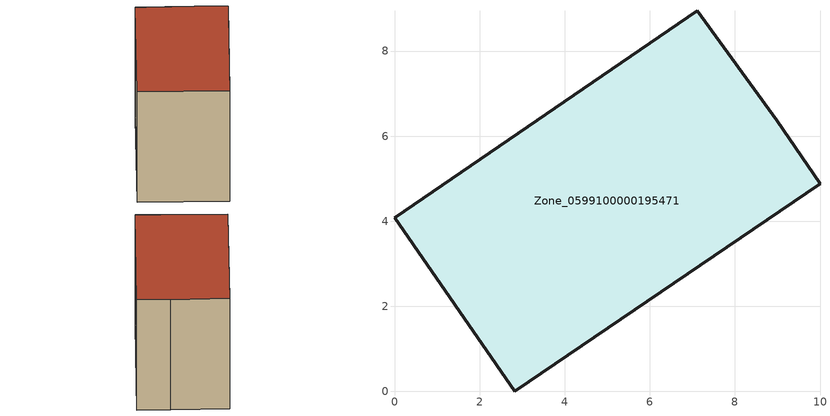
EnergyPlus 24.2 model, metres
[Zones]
Zone_0599100000195471
 floor ground (C_G): 2.83,0 0,4.08 7.12,8.95 8.98,6.37 10,4.88 z0
 wall outside (C_F): 2.83,0 10,4.88 8.98,6.37 7.12,8.95 0,4.08 2.83,0 z0:6.96
 roof outside (C_R): 0,4.08 2.83,0 10,4.88 8.98,6.37 7.12,8.95 z6.96
[BUILDING]
Pand.0599100000195471: North Axis=0; Terrain=City; Loads Convergence Tolerance Value=0.04; Temperature Convergence Tolerance Value=0.4; Solar Distribution=FullExterior; Maximum Number of Warmup Days=25; Minimum Number of Warmup Days=1
[Site:Location]
Rotterdam.The.Hague.AP_ZH_NLD Design_Conditions: Latitude=51.96; Longitude=4.45; Time Zone=1; Elevation=-4.5
[SITE:GROUNDTEMPERATURE:BUILDINGSURFACE]
18, 18, 18, 18, 18, 18, 18, 18, 18, 18, 18, 18
[MATERIAL] Thermal Absorptance=0.9; Solar Absorptance=0.7; Visible Absorptance=0.7
Name | Roughness | Thickness | Conductivity | Density | Specific Heat
G.TC.1946 | MediumSmooth | 0.15 | 1 | 540 | 1210
F.TC.1946 | Rough | 0.3 | 0.857143 | 1920 | 840
R.TC.1946 | MediumRough | 0.2 | 0.909091 | 1500 | 1000
[CONSTRUCTION]
C_G: G.TC.1946
C_F: F.TC.1946
C_R: R.TC.1946
[ZONE]
Zone_0599100000195471: Type=1; Multiplier=1; Ceiling Height=Autocalculate; Volume=Autocalculate; Floor Area=autocalculate; Part of Total Floor Area=Yes
[ZONEINFILTRATION:DESIGNFLOWRATE]
Infil_Zone_0599100000195471: Zone or ZoneList or Space or SpaceList=Zone_0599100000195471; Schedule=AlwaysOn; Design Flow Rate Calculation Method=Flow/Area; Flow Rate per Floor Area=0.003; Constant Term Coefficient=1; Temperature Term Coefficient=0; Velocity Term Coefficient=0; Velocity Squared Term Coefficient=0
[HVACTEMPLATE:ZONE:IDEALLOADSAIRSYSTEM]
Zone_0599100000195471: Maximum Heating Supply Air Temperature=50; Minimum Cooling Supply Air Temperature=13; Maximum Heating Supply Air Humidity Ratio=0.0156; Minimum Cooling Supply Air Humidity Ratio=0.0077; Heating Limit=NoLimit; Cooling Limit=NoLimit; Dehumidification Control Type=ConstantSensibleHeatRatio; Cooling Sensible Heat Ratio=0.7; Dehumidification Setpoint=60; Humidification Control Type=None; Humidification Setpoint=30; Outdoor Air Method=None; Outdoor Air Flow Rate per Person=0.00944; Outdoor Air Flow Rate per Zone Floor Area=0; Outdoor Air Flow Rate per Zone=0; Demand Controlled Ventilation Type=None; Outdoor Air Economizer Type=NoEconomizer; Heat Recovery Type=None; Sensible Heat Recovery Effectiveness=0.7; Latent Heat Recovery Effectiveness=0.65
[ZONECONTROL:THERMOSTAT]
ThermostatControl_Zone_0599100000195471: Zone or ZoneList=Zone_0599100000195471; Control Type Schedule=DualSetpointControlType; Control 1=Thermostat_Zone_0599100000195471; Temperature Difference Between Cutout And Setpoint=0
[THERMOSTATSETPOINT:DUALSETPOINT]
Thermostat_Zone_0599100000195471: Heating Setpoint Temperature Schedule=HeatingSetpoint_Zone_0599100000195471; Cooling Setpoint Temperature Schedule=CoolingSetpoint_Zone_0599100000195471
[SCHEDULE:COMPACT]
HeatingSetpoint_Zone_0599100000195471: Through: 12/31, For: AllDays, Until: 24:00, 21
CoolingSetpoint_Zone_0599100000195471: Through: 12/31, For: AllDays, Until: 24:00, 24
DualSetpointControlType: Through: 12/31, For: AllDays, Until: 24:00, 4
AlwaysOn: Through: 12/31, For: AllDays, Until: 24:00, 1
